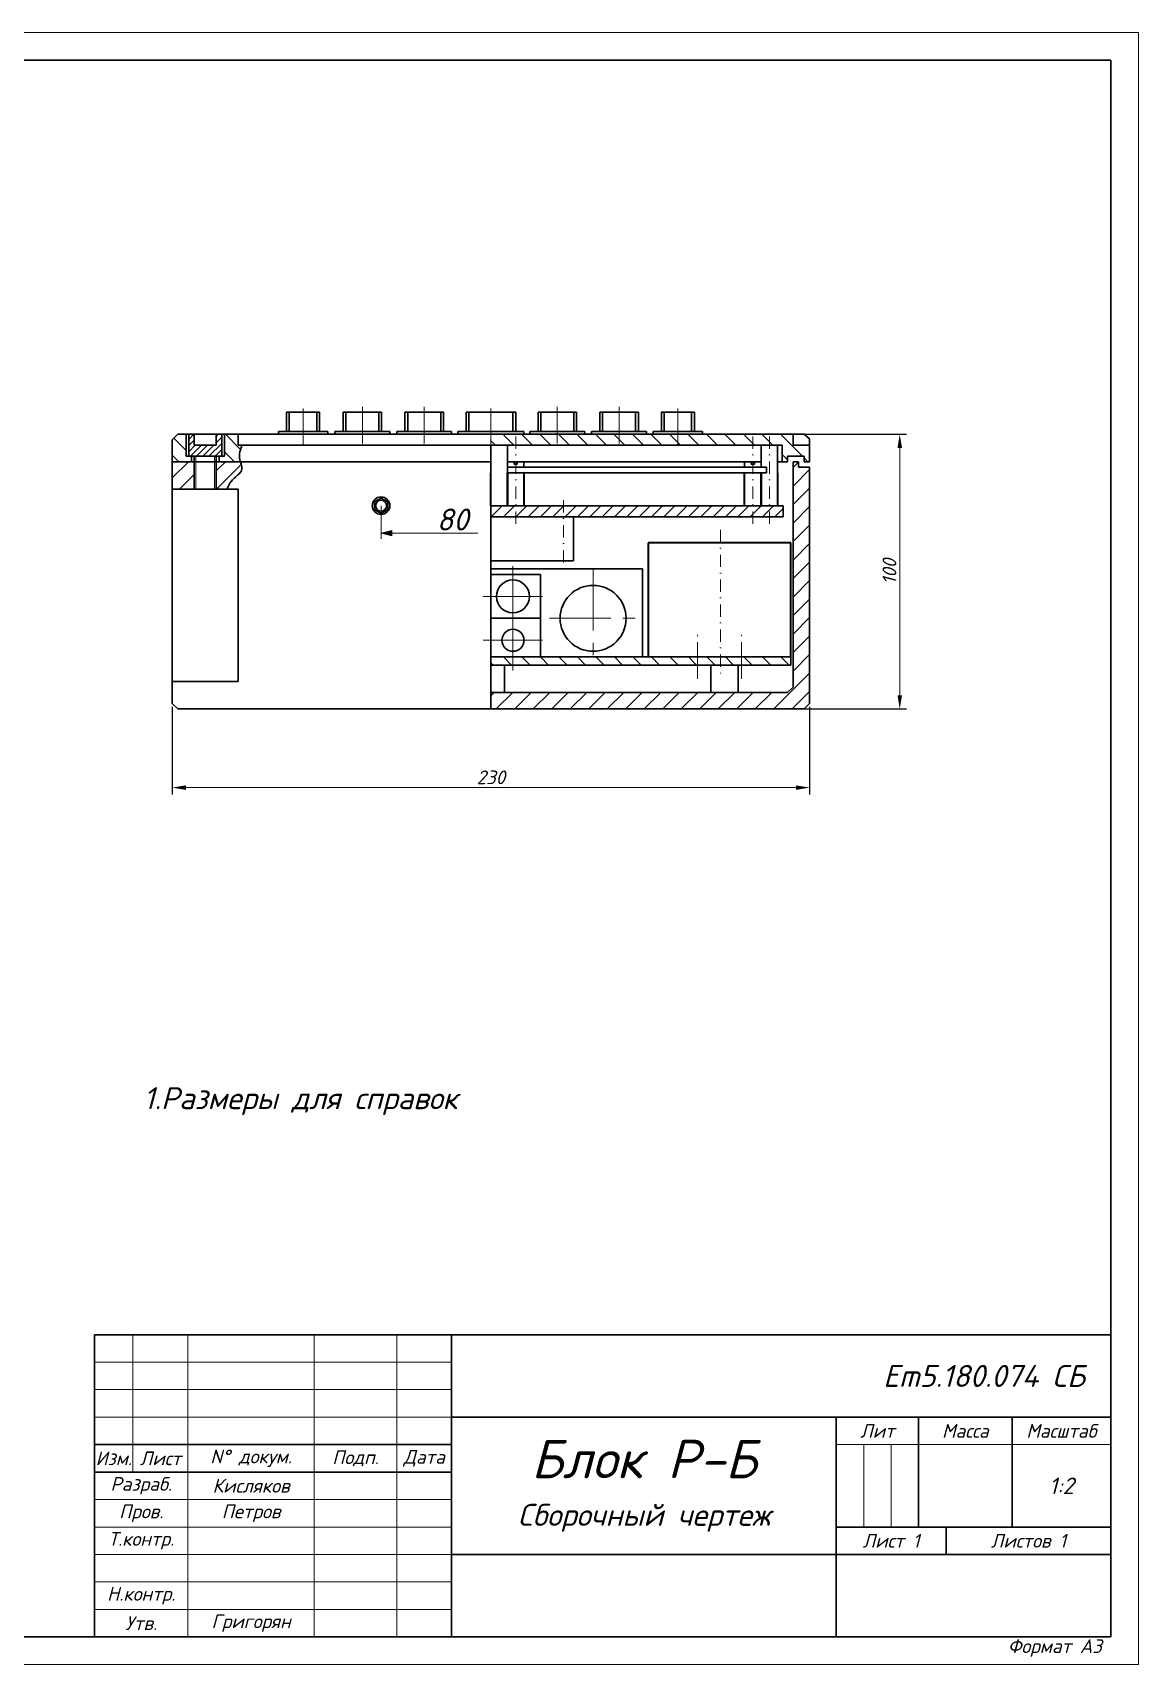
# Model space of a CAD drawing. Header units: millimetres. Extents: x 133 to 553, y -1 to 296.
# Drawn here: x 351.4 to 552.6, y -0.8 to 296.2 of the extents above; entities that cross this region are included whole.
import ezdxf

# ---------------------------------------------------------------- set-up
doc = ezdxf.new("R2010")
doc.units = ezdxf.units.MM
for name, pattern in [('ACAD_ISO10W100', [18, 12, -3, 0, -3]), ('CENTER', [50.8, 31.75, -6.35, 6.35, -6.35]), ('CENTER2', [28.575, 19.05, -3.175, 3.175, -3.175]), ('DASHDOT2', [12.7, 6.35, -3.175, 0, -3.175])]:
    doc.linetypes.add(name, pattern=pattern)
doc.styles.add('Тип А Наклон', font='isocpeur.ttf', dxfattribs={"oblique": 15, "height": 2.5})
doc.dimstyles.new('ISO-25', dxfattribs={"dimtxt": 5, "dimasz": 2.5, "dimexe": 1.25, "dimexo": 0.625, "dimtad": 1, "dimtxsty": 'Тип А Наклон', "dimcen": 2.5, "dimadec": 0, "dimazin": 0, "dimtfac": 1, "dimtmove": 0, "dimatfit": 3, "dimfxl": 1, "dimlwd": 15, "dimarcsym": 0})

# ---------------------------------------------------------------- blocks, each defined once
blk = doc.blocks.new('*D6')
at = {"color": 0, "linetype": 'Continuous', "lineweight": -2, "ltscale": 0.35}
for p, q in [((490.42, 223.08), (510.45, 223.08)), ((490.42, 173.08), (510.45, 173.08))]:
    blk.add_line(p, q, dxfattribs=at)
at = {"color": 0, "linetype": 'Continuous', "lineweight": 15, "ltscale": 0.35}
blk.add_line((509.2, 220.58), (509.2, 175.58), dxfattribs=at)
at = {"color": 0, "linetype": 'Continuous', "lineweight": 30, "ltscale": 0.35}
for points in [[(508.79, 220.58), (509.62, 220.58), (509.2, 223.08)], [(508.79, 175.58), (509.62, 175.58), (509.2, 173.08)]]:
    blk.add_solid(points, dxfattribs=at)
at = {"layer": 'Defpoints', "color": 0, "linetype": 'Continuous', "lineweight": 30, "ltscale": 0.35}
for p in [(489.79, 223.08), (489.79, 173.08), (509.2, 173.08)]:
    blk.add_point(p, dxfattribs=at)
at = {"color": 0, "linetype": 'Continuous', "lineweight": 15, "ltscale": 0.35, "insert": (507.33, 198.08), "char_height": 2.5, "attachment_point": 5, "rotation": 90, "style": 'Тип А Наклон'}
blk.add_mtext('100', dxfattribs=at)
blk = doc.blocks.new('*D7')
at = {"color": 0, "linetype": 'Continuous', "lineweight": -2, "ltscale": 0.35}
for p, q in [((376.79, 173.46), (376.79, 157.52)), ((492.79, 173.46), (492.79, 157.52))]:
    blk.add_line(p, q, dxfattribs=at)
at = {"color": 0, "linetype": 'Continuous', "lineweight": 15, "ltscale": 0.35}
blk.add_line((379.29, 158.77), (490.29, 158.77), dxfattribs=at)
for points in [[(379.29, 159.18), (379.29, 158.35), (376.79, 158.77)], [(490.29, 159.18), (490.29, 158.35), (492.79, 158.77)]]:
    blk.add_solid(points, dxfattribs=at)
at = {"layer": 'Defpoints', "color": 0, "linetype": 'Continuous', "lineweight": 15, "ltscale": 0.35}
for p in [(376.79, 174.08), (492.79, 174.08), (492.79, 158.77)]:
    blk.add_point(p, dxfattribs=at)
at = {"color": 0, "linetype": 'Continuous', "lineweight": 15, "ltscale": 0.35, "insert": (434.79, 160.64), "char_height": 2.5, "attachment_point": 5, "style": 'Тип А Наклон'}
blk.add_mtext('230', dxfattribs=at)

msp = doc.modelspace()

# ---------------------------------------------------------------- hatches: boundary and pattern name
at = {"linetype": 'Continuous', "lineweight": 15, "ltscale": 0.35}
h = msp.add_hatch(dxfattribs=at)
h.set_pattern_fill('ANSI31', color=256, scale=0.75, angle=90, style=0)
h.paths.add_polyline_path([(379.294, 223.08), (377.794, 223.08), (376.794, 222.08), (376.794, 218.08), (380.294, 218.08), (380.294, 219.08), (379.294, 219.08)])
edge = h.paths.add_edge_path()
edge.add_spline(control_points=[(389.209, 218.08), (389.144, 218.291), (388.849, 219.327), (389.195, 220.304), (389.471, 221.08)], knot_values=[5.9504497, 5.9504497, 5.9504497, 5.9504497, 6.5717094, 8.9746505, 8.9746505, 8.9746505, 8.9746505], degree=3, periodic=0)
edge.add_line((389.471, 221.08), (388.794, 221.08))
edge.add_line((388.794, 221.08), (388.794, 223.08))
edge.add_line((388.794, 223.08), (386.294, 223.08))
edge.add_line((386.294, 223.08), (386.294, 219.08))
edge.add_line((386.294, 219.08), (385.294, 219.08))
edge.add_line((385.294, 219.08), (385.294, 218.08))
edge.add_line((385.294, 218.08), (388.794, 218.08))
edge.add_line((388.794, 218.08), (389.209, 218.08))
h = msp.add_hatch(dxfattribs=at)
h.set_pattern_fill('ANSI31', color=256, scale=0.25, angle=90, style=0)
h.set_pattern_definition([(45, (706.975, -40), (0.561266, -0.561266), [])])
h.paths.add_polyline_path([(379.794, 219.08), (379.794, 223.08), (380.794, 223.08), (380.794, 221.08), (384.794, 221.08), (384.794, 223.08), (385.794, 223.08), (385.794, 219.08)])
h = msp.add_hatch(dxfattribs=at)
h.set_pattern_fill('ANSI31', color=256, scale=0.75, angle=90, style=0)
h.paths.add_polyline_path([(446.87, 223.08), (434.794, 223.08), (434.794, 221.08), (446.87, 221.08)])
h.paths.add_polyline_path([(458.121, 223.08), (446.87, 223.08), (446.87, 221.08), (458.121, 221.08)])
h.paths.add_polyline_path([(468.819, 223.08), (458.121, 223.08), (458.121, 221.08), (468.819, 221.08)])
h.paths.add_polyline_path([(489.794, 223.08), (468.819, 223.08), (468.819, 221.08), (487.794, 221.08), (487.794, 218.08), (488.794, 218.08), (488.794, 219.08), (491.794, 219.08), (491.794, 218.08), (492.794, 218.08), (492.794, 221.08), (489.794, 221.08)])
h = msp.add_hatch(dxfattribs=at)
h.set_pattern_fill('ANSI31', color=256, scale=0.75, style=0)
edge = h.paths.add_edge_path()
edge.add_spline(control_points=[(386.794, 213.08), (386.971, 213.576), (387.486, 215.014), (389.872, 216.166), (389.351, 217.617), (389.209, 218.08)], knot_values=[0, 0, 0, 0, 1.5797674, 4.5847433, 5.9504497, 5.9504497, 5.9504497, 5.9504497], degree=3, periodic=0)
edge.add_line((389.209, 218.08), (384.794, 218.08))
edge.add_line((384.794, 218.08), (384.794, 213.08))
edge.add_line((384.794, 213.08), (386.794, 213.08))
h.paths.add_polyline_path([(380.794, 218.08), (376.794, 218.08), (376.794, 213.08), (380.794, 213.08)])
h = msp.add_hatch(dxfattribs=at)
h.set_pattern_fill('ANSI31', color=256, scale=0.75, style=0)
h.paths.add_polyline_path([(492.794, 217.08), (490.794, 217.08), (490.794, 218.08), (489.794, 218.08), (489.794, 177.08), (488.794, 176.08), (434.794, 176.08), (434.794, 173.08), (491.794, 173.08), (492.794, 174.08)])
h = msp.add_hatch(dxfattribs=at)
h.set_pattern_fill('ANSI31', color=256, scale=0.5, style=0)
h.paths.add_polyline_path([(439.294, 210.068), (434.794, 210.068), (434.794, 208.068), (439.294, 208.068)])
h.paths.add_polyline_path([(447.97, 210.068), (439.294, 210.068), (439.294, 208.068), (447.97, 208.068)])
h.paths.add_polyline_path([(482.455, 210.068), (447.97, 210.068), (447.97, 208.068), (482.455, 208.068)])
h.paths.add_polyline_path([(485.473, 210.068), (482.455, 210.068), (482.455, 208.068), (485.473, 208.068)])
h.paths.add_polyline_path([(487.955, 210.068), (485.473, 210.068), (485.473, 208.068), (487.955, 208.068)])
h = msp.add_hatch(color=256, dxfattribs=at)
h.paths.add_polyline_path([(416.729, 205.08), (414.794, 205.08), (416.729, 204.575)])
h.paths.add_polyline_path([(416.729, 205.575), (414.794, 205.08), (416.729, 205.08)])
h = msp.add_hatch(dxfattribs=at)
h.set_pattern_fill('ANSI31', color=256, scale=0.75, angle=90, style=0)
h.paths.add_polyline_path([(438.794, 182.58), (434.794, 182.58), (434.794, 181.08), (438.794, 181.08)])
h.paths.add_polyline_path([(453.384, 182.58), (438.794, 182.58), (438.794, 181.08), (453.384, 181.08)])
h.paths.add_polyline_path([(472.384, 182.58), (453.384, 182.58), (453.384, 181.08), (472.384, 181.08)])
h.paths.add_polyline_path([(480.384, 182.58), (476.554, 182.58), (476.554, 181.08), (480.384, 181.08)])
h.paths.add_polyline_path([(489.384, 182.58), (485.384, 182.58), (480.384, 182.58), (480.384, 181.08), (489.384, 181.08)])
h.paths.add_polyline_path([(476.554, 182.58), (472.384, 182.58), (472.384, 181.08), (476.554, 181.08)])

# ---------------------------------------------------------------- linework, layer by layer
at = {"lineweight": 15}
for p, q in [((552.635, 296.186), (132.635, 296.186)), ((552.635, -0.814), (552.635, 296.186)), ((369.635, 59.186), (369.635, 34.186)), ((379.635, 59.186), (379.635, 4.186)), ((402.635, 59.186), (402.635, 4.186)), ((417.635, 59.186), (417.635, 4.186)), ((362.635, 54.186), (427.635, 54.186)), ((362.635, 49.186), (427.635, 49.186)), ((362.635, 44.186), (427.635, 44.186)), ((547.635, 39.186), (497.635, 39.186)), ((362.635, 29.186), (427.635, 29.186)), ((362.635, 24.186), (427.635, 24.186)), ((362.635, 19.186), (427.635, 19.186)), ((362.635, 14.186), (427.635, 14.186)), ((362.635, 9.186), (427.635, 9.186)), ((132.635, -0.814), (552.635, -0.814))]:
    msp.add_line(p, q, dxfattribs=at)
at = {"lineweight": 18}
msp.add_line((552.635, 296.186), (547.635, 296.186), dxfattribs=at)
at = {"lineweight": 30}
for p, q in [((152.635, 291.186), (547.635, 291.186)), ((547.635, 291.186), (547.635, 4.186)), ((547.635, 59.186), (362.635, 59.186)), ((362.635, 59.186), (362.635, 4.186)), ((427.635, 59.186), (427.635, 4.186)), ((547.635, 44.186), (427.635, 44.186)), ((547.635, 44.186), (427.635, 44.186)), ((497.635, 44.186), (497.635, 4.186)), ((512.635, 44.186), (512.635, 24.186)), ((529.635, 44.186), (529.635, 24.186)), ((362.635, 39.186), (427.635, 39.186)), ((362.635, 34.186), (427.635, 34.186)), ((547.635, 24.186), (497.635, 24.186)), ((517.635, 19.186), (517.635, 24.186)), ((497.635, 19.186), (427.635, 19.186)), ((547.635, 19.186), (497.635, 19.186)), ((152.635, 4.186), (547.635, 4.186))]:
    msp.add_line(p, q, dxfattribs=at)
at = {"linetype": 'Continuous', "lineweight": 30, "ltscale": 0.35}
for p, q in [((401.094, 227.08), (397.594, 227.08)), ((397.594, 223.58), (397.594, 227.08)), ((398.094, 227.08), (398.094, 223.58)), ((401.094, 227.08), (403.594, 227.08)), ((403.094, 227.08), (403.094, 223.58)), ((403.594, 223.58), (403.594, 227.08)), ((411.393, 227.08), (407.893, 227.08)), ((407.893, 223.58), (407.893, 227.08)), ((408.393, 227.08), (408.393, 223.58)), ((411.393, 227.08), (414.893, 227.08)), ((414.393, 227.08), (414.393, 223.58)), ((414.893, 223.58), (414.893, 227.08)), ((422.643, 227.08), (419.143, 227.08)), ((419.143, 223.58), (419.143, 227.08)), ((419.643, 227.08), (419.643, 223.58)), ((422.643, 227.08), (426.143, 227.08)), ((425.643, 227.08), (425.643, 223.58)), ((426.143, 223.58), (426.143, 227.08)), ((433.794, 227.08), (430.294, 227.08)), ((430.294, 223.58), (430.294, 227.08)), ((430.794, 227.08), (430.794, 223.58)), ((433.794, 227.08), (439.294, 227.08)), ((438.794, 227.08), (438.794, 223.58)), ((439.294, 223.58), (439.294, 227.08)), ((446.87, 227.08), (443.37, 227.08)), ((443.37, 223.58), (443.37, 227.08)), ((443.87, 227.08), (443.87, 223.58)), ((446.87, 227.08), (450.37, 227.08)), ((449.87, 227.08), (449.87, 223.58)), ((450.37, 223.58), (450.37, 227.08)), ((458.121, 227.08), (454.621, 227.08)), ((454.621, 223.58), (454.621, 227.08)), ((455.121, 227.08), (455.121, 223.58)), ((458.121, 227.08), (461.621, 227.08)), ((461.121, 227.08), (461.121, 223.58)), ((461.621, 223.58), (461.621, 227.08)), ((469.319, 227.08), (465.819, 227.08)), ((465.819, 223.58), (465.819, 227.08)), ((466.319, 227.08), (466.319, 223.58)), ((469.319, 227.08), (471.819, 227.08)), ((471.319, 227.08), (471.319, 223.58)), ((471.819, 223.58), (471.819, 227.08)), ((376.794, 222.08), (377.794, 223.08)), ((377.794, 223.08), (489.794, 223.08)), ((386.294, 223.08), (379.294, 223.08)), ((379.294, 223.08), (379.294, 219.08)), ((379.794, 223.08), (379.794, 219.08)), ((380.794, 221.08), (380.794, 223.08)), ((384.794, 221.08), (384.794, 223.08)), ((385.794, 223.08), (385.794, 219.08)), ((386.294, 219.08), (386.294, 223.08)), ((388.794, 221.08), (388.794, 223.08)), ((396.094, 223.08), (396.094, 223.58)), ((396.094, 223.58), (405.094, 223.58)), ((405.094, 223.58), (405.094, 223.08)), ((406.393, 223.58), (406.393, 223.08)), ((406.393, 223.58), (416.393, 223.58)), ((416.393, 223.58), (416.393, 223.08)), ((417.643, 223.58), (417.643, 223.08)), ((417.643, 223.58), (427.643, 223.58)), ((427.643, 223.58), (427.643, 223.08)), ((428.794, 223.58), (428.794, 223.08)), ((428.794, 223.58), (440.794, 223.58)), ((440.794, 223.58), (440.794, 223.08)), ((441.87, 223.58), (441.87, 223.08)), ((441.87, 223.58), (451.87, 223.58)), ((451.87, 223.58), (451.87, 223.08)), ((453.121, 223.58), (453.121, 223.08)), ((453.121, 223.58), (463.121, 223.58)), ((463.121, 223.58), (463.121, 223.08)), ((464.319, 223.08), (464.319, 223.58)), ((464.319, 223.58), (473.319, 223.58)), ((473.319, 223.58), (473.319, 223.08)), ((489.794, 223.08), (483.794, 223.08)), ((489.794, 221.08), (489.794, 223.08)), ((491.794, 223.08), (489.794, 223.08)), ((491.794, 223.08), (492.794, 222.28)), ((376.794, 222.08), (376.794, 174.08)), ((384.794, 221.08), (380.794, 221.08)), ((434.794, 221.08), (388.794, 221.08)), ((434.794, 221.08), (487.794, 221.08)), ((434.794, 221.08), (434.794, 173.08)), ((437.794, 221.08), (437.794, 217.068)), ((483.955, 217.068), (483.955, 221.08)), ((486.955, 210.068), (486.955, 221.08)), ((487.794, 218.08), (487.794, 221.08)), ((492.794, 221.08), (489.794, 221.08)), ((492.794, 221.08), (492.794, 222.28)), ((492.794, 218.08), (492.794, 221.08)), ((376.794, 218.08), (434.794, 218.08)), ((380.794, 218.08), (376.794, 218.08)), ((379.294, 219.08), (386.294, 219.08)), ((380.294, 219.08), (380.294, 218.08)), ((380.794, 213.08), (380.794, 219.08)), ((384.794, 213.08), (384.794, 219.08)), ((388.794, 218.08), (384.794, 218.08)), ((385.294, 219.08), (385.294, 218.08)), ((390.625, 218.08), (388.794, 218.08)), ((437.794, 218.08), (483.955, 218.08)), ((438.994, 218.068), (437.794, 218.068)), ((437.794, 216.068), (437.794, 217.068)), ((437.794, 217.068), (440.794, 217.068)), ((438.994, 217.668), (438.994, 218.068)), ((439.294, 217.668), (438.994, 217.668)), ((439.294, 217.668), (439.594, 217.668)), ((440.794, 218.068), (439.594, 218.068)), ((439.594, 217.668), (439.594, 218.068)), ((440.794, 217.068), (440.794, 218.068)), ((440.794, 217.068), (454.759, 217.068)), ((454.759, 217.068), (467.759, 217.068)), ((467.759, 217.068), (483.955, 217.068)), ((480.955, 218.068), (480.955, 217.068)), ((482.155, 218.068), (480.955, 218.068)), ((482.155, 217.668), (482.155, 218.068)), ((482.455, 217.668), (482.155, 217.668)), ((482.455, 217.668), (482.755, 217.668)), ((483.955, 218.068), (482.755, 218.068)), ((482.755, 217.668), (482.755, 218.068)), ((484.955, 217.068), (483.402, 217.068)), ((483.955, 217.068), (483.955, 218.068)), ((484.955, 216.068), (484.955, 217.068)), ((487.794, 218.08), (486.955, 218.08)), ((488.794, 218.08), (487.794, 218.08)), ((491.794, 219.08), (488.794, 219.08)), ((488.794, 219.08), (488.794, 218.08)), ((489.794, 177.08), (489.794, 218.08)), ((490.794, 218.08), (489.794, 218.08)), ((490.794, 217.08), (490.794, 218.08)), ((492.794, 217.08), (490.794, 217.08)), ((491.794, 218.08), (491.794, 219.08)), ((492.794, 218.08), (491.794, 218.08)), ((492.794, 174.08), (492.794, 217.08)), ((440.794, 216.068), (437.794, 216.068)), ((440.794, 216.068), (454.759, 216.068)), ((454.759, 216.068), (467.759, 216.068)), ((467.759, 216.068), (483.955, 216.068)), ((483.955, 216.068), (484.955, 216.068)), ((376.794, 213.08), (388.794, 213.08)), ((388.794, 213.08), (376.794, 213.08)), ((388.794, 178.08), (388.794, 213.08)), ((434.794, 210.068), (434.794, 211.797)), ((437.794, 210.068), (437.794, 211.797)), ((480.955, 210.068), (480.955, 211.797)), ((483.955, 210.068), (483.955, 211.797)), ((434.794, 173.08), (434.794, 210.08)), ((434.794, 210.068), (487.955, 210.068)), ((434.794, 208.068), (487.955, 208.068)), ((449.838, 200.068), (449.838, 208.068)), ((487.955, 208.068), (487.955, 210.068)), ((376.794, 193.08), (376.794, 199.08)), ((434.794, 200.068), (449.838, 200.068)), ((462.384, 198.58), (434.794, 198.58)), ((443.794, 197.58), (434.794, 197.58)), ((443.794, 182.58), (443.794, 197.58)), ((462.384, 182.58), (462.384, 198.58)), ((443.794, 189.58), (434.794, 189.58)), ((434.794, 182.58), (489.384, 182.58)), ((489.384, 182.58), (485.384, 182.58)), ((489.384, 182.58), (489.384, 181.08)), ((434.794, 181.08), (489.384, 181.08)), ((434.794, 181.08), (437.276, 181.08)), ((437.276, 181.08), (437.276, 176.08)), ((474.79, 181.08), (479.794, 181.08)), ((474.79, 181.08), (474.79, 176.08)), ((489.384, 181.08), (476.384, 181.08)), ((479.794, 181.08), (479.794, 176.08)), ((380.794, 178.08), (376.794, 178.08)), ((384.794, 178.08), (380.794, 178.08)), ((384.794, 178.08), (388.794, 178.08)), ((488.794, 176.08), (434.794, 176.08)), ((437.276, 176.08), (437.276, 176.768)), ((479.794, 176.08), (479.794, 176.768)), ((488.794, 176.08), (489.794, 177.08)), ((376.794, 174.08), (377.794, 173.08)), ((376.794, 174.08), (377.794, 173.08)), ((377.794, 173.08), (491.794, 173.08)), ((491.794, 173.08), (492.794, 174.08))]:
    msp.add_line(p, q, dxfattribs=at)
at = {"linetype": 'CENTER2', "lineweight": 15, "ltscale": 0.35}
for p, q in [((400.594, 221.08), (400.594, 228.08)), ((411.393, 228.08), (411.393, 221.08)), ((422.643, 228.08), (422.643, 221.08)), ((434.794, 221.08), (434.794, 228.08)), ((446.87, 228.08), (446.87, 221.08)), ((458.121, 228.08), (458.121, 221.08)), ((468.819, 221.08), (468.819, 228.08)), ((462.306, 186.513), (462.306, 183.513)), ((472.384, 178.58), (472.384, 186.58)), ((480.384, 178.58), (480.384, 186.58))]:
    msp.add_line(p, q, dxfattribs=at)
at = {"linetype": 'DASHDOT2', "lineweight": 15, "ltscale": 0.35}
for p, q in [((439.294, 222.668), (439.294, 205.668)), ((482.455, 222.668), (482.455, 205.668)), ((485.473, 222.668), (485.473, 205.668)), ((447.97, 211.068), (447.97, 198.068)), ((476.554, 205.709), (476.554, 178.954))]:
    msp.add_line(p, q, dxfattribs=at)
at = {"linetype": 'Continuous', "lineweight": 15, "ltscale": 0.35}
for p, q in [((381.094, 213.08), (381.094, 219.08)), ((384.494, 213.08), (384.494, 219.08)), ((414.794, 210.08), (414.794, 204.08)), ((416.729, 205.575), (414.794, 205.08)), ((414.794, 205.08), (432.415, 205.08)), ((414.794, 205.08), (416.729, 204.575)), ((416.729, 204.575), (416.729, 205.575)), ((497.635, 39.186), (502.635, 39.186)), ((502.635, 39.186), (507.635, 39.186)), ((502.635, 39.186), (502.635, 24.186)), ((507.635, 39.186), (507.635, 24.186))]:
    msp.add_line(p, q, dxfattribs=at)
at = {"linetype": 'Continuous', "lineweight": 35, "ltscale": 0.35}
for p, q in [((434.794, 210.068), (434.794, 216.068)), ((437.794, 210.068), (437.794, 216.068)), ((437.794, 216.068), (437.794, 210.068)), ((440.794, 216.068), (440.794, 210.068)), ((480.955, 210.068), (480.955, 216.068)), ((483.955, 216.068), (483.955, 210.068)), ((483.955, 210.068), (483.955, 216.068)), ((486.955, 216.068), (486.955, 210.068)), ((489.384, 203.33), (463.384, 203.33)), ((463.384, 203.33), (463.384, 182.58)), ((489.384, 203.33), (476.384, 203.33)), ((489.384, 182.58), (489.384, 203.33))]:
    msp.add_line(p, q, dxfattribs=at)
at = {"linetype": 'CENTER', "lineweight": 15, "ltscale": 0.35}
for p, q in [((438.794, 199.08), (438.794, 188.08)), ((453.384, 198.458), (453.384, 180.702)), ((433.387, 193.58), (444.2, 193.58)), ((438.794, 191.08), (438.794, 180.08)), ((445.478, 189.58), (461.291, 189.58)), ((433.387, 185.58), (444.2, 185.58)), ((384.794, 173.08), (382.794, 173.08))]:
    msp.add_line(p, q, dxfattribs=at)
at = {"linetype": 'Continuous', "lineweight": 30, "ltscale": 0.35}
msp.add_lwpolyline([(416.005, 210.78), (414.794, 211.479), (413.582, 210.78), (413.582, 209.381), (414.794, 208.681), (416.005, 209.381)], close=True, dxfattribs=at)
for centre, radius in [((414.794, 210.08), 1.6), ((414.794, 210.08), 1), ((438.794, 193.58), 3), ((453.384, 189.58), 6), ((438.794, 185.58), 2)]:
    msp.add_circle(centre, radius, dxfattribs=at)
msp.add_spline([(386.794, 213.08), (387.483, 214.501), (389.455, 216.769), (389.05, 218.714), (389.471, 221.08)], degree=3, dxfattribs=at)

# ---------------------------------------------------------------- texts
at = {"linetype": 'CENTER', "lineweight": 15, "ltscale": 0.35, "style": 'Тип А Наклон'}
for s, insert, char_height, width, attachment_point in [('\\pi0.96408;80', (427.313, 207.562), 4, 4.46138, 5), ('1.{\\fISOCPEUR|b0|i0|c204|p34;Размеры для справок}', (371.547, 101.697), 4, 120, 4), ('                             Em5.180.074 СБ', (487.635, 51.686), 4, 120, 5), ('{\\H2.8x;Блок Р-Б\\P\\H0.57143x;Сборочный чертеж}', (462.635, 31.686), 2.5, 70, 5)]:
    msp.add_mtext(s, dxfattribs=dict(at, insert=insert, char_height=char_height, width=width, attachment_point=attachment_point))
at = {"lineweight": 18, "char_height": 2.5, "attachment_point": 5, "style": 'Тип А Наклон'}
for s, insert, width in [('{\\fISOCPEUR|b0|i0|c204|p34;Лит}', (505.135, 41.686), 15), ('{\\fISOCPEUR|b0|i0|c204|p34;Масса}', (521.135, 41.686), 17), ('{\\fISOCPEUR|b0|i0|c204|p34;Масштаб}', (538.635, 41.686), 18), ('{\\fISOCPEUR|b0|i0|c204|p34;Изм.}', (366.135, 36.686), 7), ('{\\fISOCPEUR|b0|i0|c204|p34;Лист}', (374.635, 36.686), 10), ('{\\fISOCPEUR|b0|i0|c0|p34;N%%D\\fISOCPEUR|b0|i0|c204|p34; докум.}', (391.135, 36.686), 23), ('{\\fISOCPEUR|b0|i0|c204|p34;Подп}.', (410.135, 36.686), 15), ('{\\fISOCPEUR|b0|i0|c204|p34;Дата}', (422.635, 36.686), 10), ('{\\fISOCPEUR|b0|i0|c204|p34;Разраб.}', (371.135, 31.686), 17), ('Кисляков', (391.135, 31.686), 23), ('{\\fISOCPEUR|b0|i0|c204|p34;Пров.}', (371.135, 26.686), 17), ('Петров', (391.135, 26.686), 23), ('{\\fISOCPEUR|b0|i0|c204|p34;Т}.{\\fISOCPEUR|b0|i0|c204|p34;контр.}', (371.135, 21.686), 17), ('Лист 1', (507.635, 21.686), 20), ('Листов 1', (532.635, 21.686), 30), ('{\\fISOCPEUR|b0|i0|c204|p34;Н.контр.}', (371.135, 11.686), 17), ('{\\fISOCPEUR|b0|i0|c204|p34;Утв.}', (371.135, 6.686), 17), ('Григорян', (391.135, 6.686), 23), ('{\\fISOCPEUR|b0|i0|c204|p34;Формат А\\fISOCPEUR|b0|i0|c0|p34;3}', (537.437, 2.162), 31.05491)]:
    msp.add_mtext(s, dxfattribs=dict(at, insert=insert, width=width))
at = {"linetype": 'ACAD_ISO10W100', "lineweight": 15, "ltscale": 0.35, "insert": (538.635, 31.686), "char_height": 3, "width": 18, "attachment_point": 5, "style": 'Тип А Наклон'}
msp.add_mtext('1:2', dxfattribs=at)

# ---------------------------------------------------------------- dimensions: what is measured, and where the dimension line sits
at = {"linetype": 'Continuous', "lineweight": 15, "ltscale": 0.35}
dim = msp.add_linear_dim(base=(509.204, 173.08), p1=(489.794, 223.08), p2=(489.794, 173.08), angle=90, text='100', dimstyle='ISO-25', dxfattribs=at)
dim.commit()
dim.dimension.update_dxf_attribs({"geometry": '*D6', "text_midpoint": (507.329, 198.08)})
dim = msp.add_linear_dim(base=(492.794, 158.768), p1=(376.794, 174.08), p2=(492.794, 174.08), text='230', dimstyle='ISO-25', dxfattribs=at)
dim.commit()
dim.dimension.update_dxf_attribs({"geometry": '*D7', "text_midpoint": (434.794, 160.643)})

doc.saveas('drawing.dxf')
